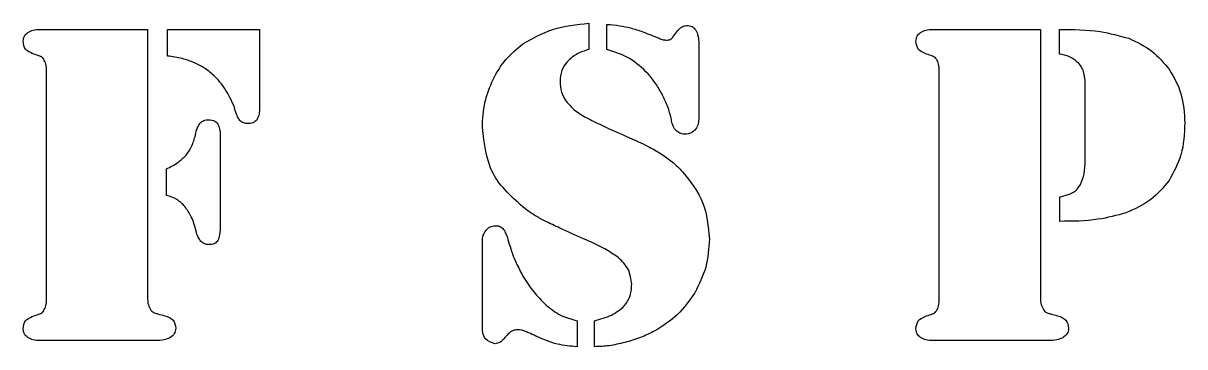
# Model space of a CAD drawing. Header units: millimetres. Extents: x 0 to 850, y -340 to 510.
# Drawn here: x 256.5 to 447, y 207.6 to 260.6 of the extents above; entities that cross this region are included whole.
import ezdxf

# ---------------------------------------------------------------- set-up
doc = ezdxf.new("R2010")
doc.units = ezdxf.units.MM
doc.layers.get('0').update_dxf_attribs({"linetype": 'CONTINUOUS'})

msp = doc.modelspace()

# ---------------------------------------------------------------- linework, layer by layer
for p, q in [((259.29, 259.64), (276.89, 259.64)), ((276.89, 259.64), (276.89, 215.74)), ((280.18, 255.27), (280.18, 259.64)), ((280.18, 259.64), (295.24, 259.64)), ((295.24, 259.64), (295.24, 246.6)), ((349.29, 260.65), (349.29, 256.35)), ((352.24, 256.35), (352.24, 260.46)), ((363.08, 258.37), (363.9, 259.45)), ((405.76, 259.64), (423.35, 259.64)), ((423.35, 259.64), (423.35, 215.74)), ((426.49, 255.6), (426.49, 259.64)), ((367.3, 257.25), (367.3, 244.92)), ((260.3, 215.44), (260.3, 252.84)), ((406.77, 215.44), (406.77, 252.84)), ((430.72, 238.15), (430.72, 250.11)), ((288.81, 241.7), (288.81, 227.47)), ((279.99, 232.44), (279.99, 236.77)), ((426.53, 228.18), (426.53, 232.18)), ((331.81, 211.33), (331.81, 224.93)), ((347.35, 211.89), (347.35, 207.63)), ((350.19, 207.63), (350.19, 211.89)), ((278.2, 208.64), (259.29, 208.64)), ((424.66, 208.64), (405.76, 208.64))]:
    msp.add_line(p, q)
for points, knots in [([(257.22, 259.13), (257.51, 259.28), (258.16, 259.61), (258.89, 259.63), (259.29, 259.64)], [0, 0, 0, 0, 0.1129812, 0.2538745, 0.2538745, 0.2538745, 0.2538745]), ([(338.46, 257.25), (340.05, 258.16), (343.41, 260.07), (347.27, 260.45), (349.29, 260.65)], [0, 0, 0, 0, 0.640388, 1.349479, 1.349479, 1.349479, 1.349479]), ([(352.24, 260.46), (352.94, 260.4), (354.25, 260.3), (355.53, 260.01), (356.13, 259.88)], [0, 0, 0, 0, 0.2475047, 0.4626937, 0.4626937, 0.4626937, 0.4626937]), ([(356.13, 259.88), (356.79, 259.68), (358.38, 259.19), (359.91, 258.55), (360.8, 258.18)], [0, 0, 0, 0, 0.2458724, 0.5850241, 0.5850241, 0.5850241, 0.5850241]), ([(363.9, 259.45), (364.1, 259.69), (364.49, 260.15), (365.08, 260.23), (365.36, 260.27)], [0, 0, 0, 0, 0.1065257, 0.2030103, 0.2030103, 0.2030103, 0.2030103]), ([(365.36, 260.27), (365.67, 260.25), (366.26, 260.2), (366.65, 259.76), (366.83, 259.54)], [0, 0, 0, 0, 0.1049582, 0.2006477, 0.2006477, 0.2006477, 0.2006477]), ([(366.83, 259.54), (366.97, 259.24), (367.29, 258.51), (367.3, 257.71), (367.3, 257.25)], [0, 0, 0, 0, 0.1178775, 0.2783566, 0.2783566, 0.2783566, 0.2783566]), ([(403.68, 259.13), (403.97, 259.28), (404.62, 259.61), (405.35, 259.63), (405.76, 259.64)], [0, 0, 0, 0, 0.1129812, 0.2538745, 0.2538745, 0.2538745, 0.2538745]), ([(426.49, 259.64), (428.74, 259.63), (432.59, 259.61), (436.3, 258.6), (437.85, 258.18)], [0, 0, 0, 0, 0.78798, 1.352273, 1.352273, 1.352273, 1.352273]), ([(256.49, 257.69), (256.52, 257.99), (256.57, 258.56), (257.01, 258.94), (257.22, 259.13)], [0, 0, 0, 0, 0.0995854, 0.1960917, 0.1960917, 0.1960917, 0.1960917]), ([(257.98, 255.68), (257.55, 255.88), (256.68, 256.28), (256.55, 257.23), (256.49, 257.69)], [0, 0, 0, 0, 0.1584858, 0.3142666, 0.3142666, 0.3142666, 0.3142666]), ([(333.56, 251.44), (334.2, 252.58), (335.46, 254.83), (337.46, 256.45), (338.46, 257.25)], [0, 0, 0, 0, 0.4558484, 0.901145, 0.901145, 0.901145, 0.901145]), ([(360.8, 258.18), (361.02, 258.09), (361.42, 257.94), (361.85, 257.9), (362.03, 257.88)], [0, 0, 0, 0, 0.0844443, 0.1498722, 0.1498722, 0.1498722, 0.1498722]), ([(362.03, 257.88), (362.25, 257.9), (362.66, 257.93), (362.94, 258.23), (363.08, 258.37)], [0, 0, 0, 0, 0.0739209, 0.140193, 0.140193, 0.140193, 0.140193]), ([(402.95, 257.69), (402.98, 257.99), (403.04, 258.56), (403.47, 258.94), (403.68, 259.13)], [0, 0, 0, 0, 0.0995854, 0.1960917, 0.1960917, 0.1960917, 0.1960917]), ([(404.45, 255.68), (404.01, 255.88), (403.15, 256.28), (403.02, 257.23), (402.95, 257.69)], [0, 0, 0, 0, 0.1584858, 0.3142666, 0.3142666, 0.3142666, 0.3142666]), ([(437.85, 258.18), (439.18, 257.56), (441.79, 256.33), (443.63, 254.11), (444.54, 253.02)], [0, 0, 0, 0, 0.510733, 1.004258, 1.004258, 1.004258, 1.004258]), ([(259.42, 255.17), (259.27, 255.23), (258.79, 255.41), (258.31, 255.57), (257.98, 255.68)], [0, 0, 0, 0, 0.0580704, 0.1793511, 0.1793511, 0.1793511, 0.1793511]), ([(349.29, 256.35), (348.58, 256.13), (347.27, 255.72), (346.24, 254.81), (345.76, 254.39)], [0, 0, 0, 0, 0.2582406, 0.479915, 0.479915, 0.479915, 0.479915]), ([(359.01, 252.35), (358.05, 253.28), (356.11, 255.14), (353.54, 255.94), (352.24, 256.35)], [0, 0, 0, 0, 0.4636087, 0.935602, 0.935602, 0.935602, 0.935602]), ([(405.89, 255.17), (405.73, 255.23), (405.26, 255.41), (404.78, 255.57), (404.45, 255.68)], [0, 0, 0, 0, 0.0580704, 0.1793511, 0.1793511, 0.1793511, 0.1793511]), ([(429.41, 254.29), (429, 254.61), (428.14, 255.29), (427.06, 255.49), (426.49, 255.6)], [0, 0, 0, 0, 0.1798204, 0.3805827, 0.3805827, 0.3805827, 0.3805827]), ([(259.85, 254.74), (259.79, 254.84), (259.67, 255.01), (259.5, 255.12), (259.42, 255.17)], [0, 0, 0, 0, 0.04144625, 0.07210717, 0.07210717, 0.07210717, 0.07210717]), ([(260.3, 252.84), (260.3, 253.22), (260.29, 253.89), (259.98, 254.49), (259.85, 254.74)], [0, 0, 0, 0, 0.1336195, 0.2330382, 0.2330382, 0.2330382, 0.2330382]), ([(284.59, 254.18), (283.92, 254.43), (282.49, 254.95), (280.98, 255.16), (280.18, 255.27)], [0, 0, 0, 0, 0.2498566, 0.5354884, 0.5354884, 0.5354884, 0.5354884]), ([(287.95, 251.9), (287.43, 252.37), (286.42, 253.28), (285.19, 253.89), (284.59, 254.18)], [0, 0, 0, 0, 0.244404, 0.4799717, 0.4799717, 0.4799717, 0.4799717]), ([(345.76, 254.39), (345.41, 253.91), (344.68, 252.94), (344.59, 251.74), (344.55, 251.12)], [0, 0, 0, 0, 0.2044916, 0.4179403, 0.4179403, 0.4179403, 0.4179403]), ([(406.32, 254.74), (406.25, 254.84), (406.13, 255.01), (405.96, 255.12), (405.89, 255.17)], [0, 0, 0, 0, 0.0414461, 0.07210721, 0.07210721, 0.07210721, 0.07210721]), ([(406.77, 252.84), (406.76, 253.22), (406.75, 253.89), (406.45, 254.49), (406.32, 254.74)], [0, 0, 0, 0, 0.1336195, 0.2330382, 0.2330382, 0.2330382, 0.2330382]), ([(430.45, 252.73), (430.34, 253.01), (430.1, 253.61), (429.65, 254.06), (429.41, 254.29)], [0, 0, 0, 0, 0.107153, 0.223968, 0.223968, 0.223968, 0.223968]), ([(289.97, 249.29), (289.67, 249.77), (289.08, 250.71), (288.32, 251.52), (287.95, 251.9)], [0, 0, 0, 0, 0.201156, 0.3895145, 0.3895145, 0.3895145, 0.3895145]), ([(361.36, 248.88), (361.01, 249.5), (360.33, 250.73), (359.44, 251.82), (359.01, 252.35)], [0, 0, 0, 0, 0.2517852, 0.4946645, 0.4946645, 0.4946645, 0.4946645]), ([(430.72, 250.11), (430.71, 250.62), (430.71, 251.5), (430.53, 252.37), (430.45, 252.73)], [0, 0, 0, 0, 0.1803837, 0.3099282, 0.3099282, 0.3099282, 0.3099282]), ([(444.54, 253.02), (445.27, 251.74), (446.8, 249.04), (446.96, 245.94), (447.04, 244.32)], [0, 0, 0, 0, 0.514645, 1.07881, 1.07881, 1.07881, 1.07881]), ([(331.81, 243.57), (331.87, 244.95), (332.01, 247.68), (333.05, 250.2), (333.56, 251.44)], [0, 0, 0, 0, 0.4846283, 0.9543275, 0.9543275, 0.9543275, 0.9543275]), ([(344.55, 251.12), (344.58, 250.52), (344.66, 249.35), (345.26, 248.34), (345.55, 247.85)], [0, 0, 0, 0, 0.208169, 0.4076956, 0.4076956, 0.4076956, 0.4076956]), ([(291.42, 245.93), (291.23, 246.52), (290.84, 247.68), (290.25, 248.76), (289.97, 249.29)], [0, 0, 0, 0, 0.2200685, 0.4318832, 0.4318832, 0.4318832, 0.4318832]), ([(345.55, 247.85), (345.98, 247.37), (346.92, 246.3), (348.16, 245.58), (348.84, 245.18)], [0, 0, 0, 0, 0.2242033, 0.5012495, 0.5012495, 0.5012495, 0.5012495]), ([(362.78, 245.1), (362.61, 245.73), (362.26, 247.03), (361.67, 248.25), (361.36, 248.88)], [0, 0, 0, 0, 0.2284049, 0.4753252, 0.4753252, 0.4753252, 0.4753252]), ([(292.15, 244.6), (292.01, 244.77), (291.68, 245.16), (291.52, 245.65), (291.42, 245.93)], [0, 0, 0, 0, 0.0776921, 0.179425, 0.179425, 0.179425, 0.179425]), ([(295.24, 246.6), (295.23, 246.22), (295.22, 245.58), (294.92, 245.01), (294.79, 244.77)], [0, 0, 0, 0, 0.129246, 0.2246478, 0.2246478, 0.2246478, 0.2246478]), ([(284.74, 242.34), (284.82, 242.75), (284.97, 243.45), (285.36, 244.05), (285.52, 244.3)], [0, 0, 0, 0, 0.1469461, 0.2503321, 0.2503321, 0.2503321, 0.2503321]), ([(285.52, 244.3), (285.71, 244.46), (286.11, 244.79), (286.63, 244.82), (286.9, 244.84)], [0, 0, 0, 0, 0.0841302, 0.1788862, 0.1788862, 0.1788862, 0.1788862]), ([(286.9, 244.84), (287.27, 244.81), (287.96, 244.75), (288.36, 244.18), (288.55, 243.91)], [0, 0, 0, 0, 0.1218196, 0.2330696, 0.2330696, 0.2330696, 0.2330696]), ([(288.55, 243.91), (288.62, 243.64), (288.83, 242.93), (288.82, 242.18), (288.81, 241.7)], [0, 0, 0, 0, 0.0962152, 0.2623274, 0.2623274, 0.2623274, 0.2623274]), ([(293.33, 244.21), (293.1, 244.22), (292.67, 244.24), (292.32, 244.48), (292.15, 244.6)], [0, 0, 0, 0, 0.079414, 0.1485879, 0.1485879, 0.1485879, 0.1485879]), ([(294.79, 244.77), (294.6, 244.6), (294.19, 244.24), (293.63, 244.22), (293.33, 244.21)], [0, 0, 0, 0, 0.0850781, 0.1885965, 0.1885965, 0.1885965, 0.1885965]), ([(348.84, 245.18), (349.69, 244.76), (352.03, 243.6), (354.42, 242.55), (355.94, 241.89)], [0, 0, 0, 0, 0.3351773, 0.9205109, 0.9205109, 0.9205109, 0.9205109]), ([(363.17, 243.66), (363.1, 243.85), (362.92, 244.32), (362.83, 244.81), (362.78, 245.1)], [0, 0, 0, 0, 0.0715932, 0.175708, 0.175708, 0.175708, 0.175708]), ([(367.3, 244.92), (367.28, 244.58), (367.24, 243.93), (366.86, 243.4), (366.68, 243.14)], [0, 0, 0, 0, 0.1173432, 0.2249596, 0.2249596, 0.2249596, 0.2249596]), ([(447.04, 244.32), (446.97, 242.54), (446.83, 239.2), (445.24, 236.27), (444.5, 234.9)], [0, 0, 0, 0, 0.619905, 1.160851, 1.160851, 1.160851, 1.160851]), ([(283.22, 239.03), (283.55, 239.5), (284.25, 240.5), (284.57, 241.7), (284.74, 242.34)], [0, 0, 0, 0, 0.198663, 0.430795, 0.430795, 0.430795, 0.430795]), ([(338.83, 230.23), (336.78, 232.03), (332.73, 235.57), (332.11, 240.92), (331.81, 243.57)], [0, 0, 0, 0, 0.925116, 1.831395, 1.831395, 1.831395, 1.831395]), ([(363.71, 242.94), (363.61, 243.04), (363.39, 243.26), (363.24, 243.53), (363.17, 243.66)], [0, 0, 0, 0, 0.0528904, 0.1073553, 0.1073553, 0.1073553, 0.1073553]), ([(365.1, 242.45), (364.85, 242.47), (364.35, 242.52), (363.93, 242.79), (363.71, 242.94)], [0, 0, 0, 0, 0.0858127, 0.1748305, 0.1748305, 0.1748305, 0.1748305]), ([(366.68, 243.14), (366.46, 242.94), (366.01, 242.53), (365.4, 242.48), (365.1, 242.45)], [0, 0, 0, 0, 0.1029718, 0.2087896, 0.2087896, 0.2087896, 0.2087896]), ([(355.94, 241.89), (356.95, 241.45), (358.73, 240.66), (360.42, 239.68), (361.15, 239.26)], [0, 0, 0, 0, 0.3871697, 0.6875228, 0.6875228, 0.6875228, 0.6875228]), ([(279.99, 236.77), (280.65, 237.1), (281.85, 237.69), (282.8, 238.62), (283.22, 239.03)], [0, 0, 0, 0, 0.2586328, 0.4664747, 0.4664747, 0.4664747, 0.4664747]), ([(361.15, 239.26), (361.77, 238.83), (363.03, 237.97), (364.1, 236.88), (364.65, 236.32)], [0, 0, 0, 0, 0.2625393, 0.5377005, 0.5377005, 0.5377005, 0.5377005]), ([(364.65, 236.32), (365.93, 234.71), (368.5, 231.47), (368.87, 227.36), (369.06, 225.3)], [0, 0, 0, 0, 0.712309, 1.424218, 1.424218, 1.424218, 1.424218]), ([(429.93, 234.23), (430.16, 234.79), (430.67, 236.05), (430.7, 237.41), (430.72, 238.15)], [0, 0, 0, 0, 0.2126826, 0.474142, 0.474142, 0.474142, 0.474142]), ([(444.5, 234.9), (443.55, 233.77), (441.6, 231.44), (438.83, 230.2), (437.4, 229.56)], [0, 0, 0, 0, 0.515248, 1.0576, 1.0576, 1.0576, 1.0576]), ([(426.53, 232.18), (426.99, 232.28), (427.78, 232.47), (428.5, 232.82), (428.79, 232.96)], [0, 0, 0, 0, 0.1671747, 0.2822673, 0.2822673, 0.2822673, 0.2822673]), ([(428.79, 232.96), (429.01, 233.12), (429.47, 233.47), (429.77, 233.97), (429.93, 234.23)], [0, 0, 0, 0, 0.0946978, 0.2023246, 0.2023246, 0.2023246, 0.2023246]), ([(283.02, 230.61), (282.6, 231.03), (281.74, 231.89), (280.58, 232.25), (279.99, 232.44)], [0, 0, 0, 0, 0.2072763, 0.4217449, 0.4217449, 0.4217449, 0.4217449]), ([(284.85, 226.65), (284.63, 227.43), (284.22, 228.85), (283.39, 230.06), (283.02, 230.61)], [0, 0, 0, 0, 0.2839356, 0.5163242, 0.5163242, 0.5163242, 0.5163242]), ([(342.1, 228.22), (341.54, 228.52), (340.4, 229.12), (339.36, 229.86), (338.83, 230.23)], [0, 0, 0, 0, 0.2248381, 0.4523616, 0.4523616, 0.4523616, 0.4523616]), ([(437.4, 229.56), (435.88, 229.16), (432.32, 228.22), (428.63, 228.19), (426.53, 228.18)], [0, 0, 0, 0, 0.55532, 1.293803, 1.293803, 1.293803, 1.293803]), ([(288.81, 227.47), (288.81, 226.97), (288.81, 226.13), (288.53, 225.35), (288.42, 225.04)], [0, 0, 0, 0, 0.1751061, 0.2913675, 0.2913675, 0.2913675, 0.2913675]), ([(332.4, 226.7), (332.61, 226.92), (333.03, 227.34), (333.61, 227.43), (333.9, 227.47)], [0, 0, 0, 0, 0.1026416, 0.2024557, 0.2024557, 0.2024557, 0.2024557]), ([(333.9, 227.47), (334.15, 227.46), (334.64, 227.45), (335.01, 227.15), (335.19, 227)], [0, 0, 0, 0, 0.0870319, 0.165513, 0.165513, 0.165513, 0.165513]), ([(335.19, 227), (335.34, 226.77), (335.72, 226.23), (335.89, 225.6), (335.99, 225.23)], [0, 0, 0, 0, 0.0965061, 0.2306468, 0.2306468, 0.2306468, 0.2306468]), ([(348.39, 225.34), (347.1, 225.91), (344.99, 226.83), (342.91, 227.83), (342.1, 228.22)], [0, 0, 0, 0, 0.4988033, 0.8143799, 0.8143799, 0.8143799, 0.8143799]), ([(285.63, 224.89), (285.47, 225.12), (285.1, 225.65), (284.94, 226.28), (284.85, 226.65)], [0, 0, 0, 0, 0.0972637, 0.2279269, 0.2279269, 0.2279269, 0.2279269]), ([(286.98, 224.37), (286.71, 224.38), (286.21, 224.42), (285.82, 224.74), (285.63, 224.89)], [0, 0, 0, 0, 0.0914137, 0.1737065, 0.1737065, 0.1737065, 0.1737065]), ([(288.42, 225.04), (288.25, 224.84), (287.87, 224.41), (287.29, 224.38), (286.98, 224.37)], [0, 0, 0, 0, 0.0882976, 0.1940107, 0.1940107, 0.1940107, 0.1940107]), ([(331.81, 224.93), (331.83, 225.26), (331.87, 225.9), (332.23, 226.44), (332.4, 226.7)], [0, 0, 0, 0, 0.1150872, 0.2237966, 0.2237966, 0.2237966, 0.2237966]), ([(335.99, 225.23), (336.31, 224.18), (336.94, 222.09), (337.96, 220.17), (338.47, 219.21)], [0, 0, 0, 0, 0.3862527, 0.7673725, 0.7673725, 0.7673725, 0.7673725]), ([(354.07, 222.27), (353.36, 222.75), (351.57, 223.96), (349.59, 224.82), (348.39, 225.34)], [0, 0, 0, 0, 0.302403, 0.7604962, 0.7604962, 0.7604962, 0.7604962]), ([(369.06, 225.3), (368.96, 223.73), (368.77, 220.63), (367.36, 217.86), (366.66, 216.48)], [0, 0, 0, 0, 0.547394, 1.08503, 1.08503, 1.08503, 1.08503]), ([(356.32, 217.87), (356.21, 218.69), (355.98, 220.41), (354.73, 221.64), (354.07, 222.27)], [0, 0, 0, 0, 0.2846643, 0.597031, 0.597031, 0.597031, 0.597031]), ([(338.47, 219.21), (339.03, 218.32), (340.11, 216.59), (341.56, 215.16), (342.27, 214.47)], [0, 0, 0, 0, 0.3681915, 0.7168512, 0.7168512, 0.7168512, 0.7168512]), ([(354.88, 214.07), (355.3, 214.6), (356.18, 215.71), (356.27, 217.12), (356.32, 217.87)], [0, 0, 0, 0, 0.2317942, 0.4875155, 0.4875155, 0.4875155, 0.4875155]), ([(259.85, 213.53), (259.98, 213.79), (260.29, 214.38), (260.3, 215.05), (260.3, 215.44)], [0, 0, 0, 0, 0.0994193, 0.2330386, 0.2330386, 0.2330386, 0.2330386]), ([(276.89, 215.74), (276.9, 215.31), (276.91, 214.56), (277.29, 213.92), (277.45, 213.64)], [0, 0, 0, 0, 0.1481728, 0.2587472, 0.2587472, 0.2587472, 0.2587472]), ([(366.66, 216.48), (365.79, 215.22), (364.03, 212.68), (361.41, 211.03), (360.09, 210.21)], [0, 0, 0, 0, 0.536484, 1.079413, 1.079413, 1.079413, 1.079413]), ([(406.32, 213.53), (406.45, 213.79), (406.75, 214.38), (406.76, 215.05), (406.77, 215.44)], [0, 0, 0, 0, 0.0994193, 0.2330386, 0.2330386, 0.2330386, 0.2330386]), ([(423.35, 215.74), (423.36, 215.31), (423.37, 214.56), (423.75, 213.92), (423.92, 213.64)], [0, 0, 0, 0, 0.1481727, 0.2587474, 0.2587474, 0.2587474, 0.2587474]), ([(259.42, 213.1), (259.5, 213.15), (259.67, 213.26), (259.79, 213.43), (259.85, 213.53)], [0, 0, 0, 0, 0.03066125, 0.07210717, 0.07210717, 0.07210717, 0.07210717]), ([(277.45, 213.64), (277.54, 213.53), (277.7, 213.34), (277.92, 213.23), (278.01, 213.18)], [0, 0, 0, 0, 0.04935559, 0.08657646, 0.08657646, 0.08657646, 0.08657646]), ([(342.27, 214.47), (343.03, 213.85), (344.54, 212.64), (346.42, 212.14), (347.35, 211.89)], [0, 0, 0, 0, 0.3402074, 0.6769468, 0.6769468, 0.6769468, 0.6769468]), ([(350.19, 211.89), (351.15, 212.14), (352.86, 212.57), (354.26, 213.62), (354.88, 214.07)], [0, 0, 0, 0, 0.3471564, 0.6136906, 0.6136906, 0.6136906, 0.6136906]), ([(405.89, 213.1), (405.96, 213.15), (406.13, 213.26), (406.25, 213.43), (406.32, 213.53)], [0, 0, 0, 0, 0.03066125, 0.07210717, 0.07210717, 0.07210717, 0.07210717]), ([(423.92, 213.64), (424.01, 213.53), (424.16, 213.34), (424.38, 213.23), (424.48, 213.18)], [0, 0, 0, 0, 0.04935592, 0.08657679, 0.08657679, 0.08657679, 0.08657679]), ([(256.49, 210.58), (256.55, 211.05), (256.68, 211.99), (257.55, 212.39), (257.98, 212.6)], [0, 0, 0, 0, 0.1557804, 0.3142659, 0.3142659, 0.3142659, 0.3142659]), ([(257.98, 212.6), (258.31, 212.7), (258.79, 212.86), (259.27, 213.04), (259.42, 213.1)], [0, 0, 0, 0, 0.1212806, 0.1793511, 0.1793511, 0.1793511, 0.1793511]), ([(278.01, 213.18), (278.2, 213.12), (278.77, 212.95), (279.34, 212.81), (279.73, 212.71)], [0, 0, 0, 0, 0.0686814, 0.2095478, 0.2095478, 0.2095478, 0.2095478]), ([(279.73, 212.71), (280.25, 212.53), (281.26, 212.19), (281.44, 211.15), (281.52, 210.65)], [0, 0, 0, 0, 0.1794443, 0.3452034, 0.3452034, 0.3452034, 0.3452034]), ([(402.95, 210.58), (403.02, 211.05), (403.15, 211.99), (404.01, 212.39), (404.45, 212.6)], [0, 0, 0, 0, 0.1557804, 0.3142659, 0.3142659, 0.3142659, 0.3142659]), ([(404.45, 212.6), (404.78, 212.7), (405.26, 212.86), (405.73, 213.04), (405.89, 213.1)], [0, 0, 0, 0, 0.1212806, 0.1793511, 0.1793511, 0.1793511, 0.1793511]), ([(424.48, 213.18), (424.66, 213.12), (425.23, 212.95), (425.81, 212.81), (426.19, 212.71)], [0, 0, 0, 0, 0.0686814, 0.2095474, 0.2095474, 0.2095474, 0.2095474]), ([(426.19, 212.71), (426.72, 212.53), (427.72, 212.19), (427.9, 211.15), (427.99, 210.65)], [0, 0, 0, 0, 0.1794443, 0.3452034, 0.3452034, 0.3452034, 0.3452034]), ([(257.22, 209.14), (257.01, 209.33), (256.57, 209.71), (256.52, 210.29), (256.49, 210.58)], [0, 0, 0, 0, 0.0965061, 0.1960927, 0.1960927, 0.1960927, 0.1960927]), ([(281.52, 210.65), (281.48, 210.34), (281.37, 209.69), (280.83, 209.29), (280.55, 209.09)], [0, 0, 0, 0, 0.1071748, 0.225326, 0.225326, 0.225326, 0.225326]), ([(333.9, 208.11), (333.29, 208.32), (331.84, 208.81), (331.82, 210.4), (331.81, 211.33)], [0, 0, 0, 0, 0.2073984, 0.497517, 0.497517, 0.497517, 0.497517]), ([(336.55, 210.15), (336.39, 210.01), (335.95, 209.65), (335.58, 209.21), (335.35, 208.94)], [0, 0, 0, 0, 0.0759298, 0.2008198, 0.2008198, 0.2008198, 0.2008198]), ([(337.67, 210.39), (337.45, 210.39), (337.06, 210.38), (336.7, 210.22), (336.55, 210.15)], [0, 0, 0, 0, 0.0772538, 0.1362294, 0.1362294, 0.1362294, 0.1362294]), ([(338.68, 210.21), (338.51, 210.26), (338.18, 210.37), (337.84, 210.38), (337.67, 210.39)], [0, 0, 0, 0, 0.0626472, 0.1211476, 0.1211476, 0.1211476, 0.1211476]), ([(340.59, 209.38), (340.2, 209.56), (339.57, 209.85), (338.93, 210.11), (338.68, 210.21)], [0, 0, 0, 0, 0.1505173, 0.2441824, 0.2441824, 0.2441824, 0.2441824]), ([(360.09, 210.21), (359.31, 209.83), (357.73, 209.05), (356.04, 208.57), (355.18, 208.32)], [0, 0, 0, 0, 0.3036679, 0.6202705, 0.6202705, 0.6202705, 0.6202705]), ([(403.68, 209.14), (403.47, 209.33), (403.04, 209.71), (402.98, 210.29), (402.95, 210.58)], [0, 0, 0, 0, 0.0965061, 0.1960927, 0.1960927, 0.1960927, 0.1960927]), ([(427.99, 210.65), (427.94, 210.34), (427.84, 209.69), (427.3, 209.29), (427.02, 209.09)], [0, 0, 0, 0, 0.1071749, 0.2253261, 0.2253261, 0.2253261, 0.2253261]), ([(259.29, 208.64), (258.89, 208.65), (258.16, 208.67), (257.51, 208.99), (257.22, 209.14)], [0, 0, 0, 0, 0.1408932, 0.2538743, 0.2538743, 0.2538743, 0.2538743]), ([(280.55, 209.09), (280.24, 208.96), (279.49, 208.64), (278.68, 208.64), (278.2, 208.64)], [0, 0, 0, 0, 0.1178287, 0.284286, 0.284286, 0.284286, 0.284286]), ([(335.35, 208.94), (335.14, 208.7), (334.74, 208.26), (334.16, 208.16), (333.9, 208.11)], [0, 0, 0, 0, 0.109786, 0.2020214, 0.2020214, 0.2020214, 0.2020214]), ([(347.35, 207.63), (346.26, 207.72), (343.91, 207.92), (341.75, 208.87), (340.59, 209.38)], [0, 0, 0, 0, 0.3826229, 0.8269948, 0.8269948, 0.8269948, 0.8269948]), ([(355.18, 208.32), (354.32, 208.12), (352.68, 207.73), (350.99, 207.66), (350.19, 207.63)], [0, 0, 0, 0, 0.3099068, 0.5936032, 0.5936032, 0.5936032, 0.5936032]), ([(405.76, 208.64), (405.35, 208.65), (404.62, 208.67), (403.97, 208.99), (403.68, 209.14)], [0, 0, 0, 0, 0.1408932, 0.2538743, 0.2538743, 0.2538743, 0.2538743]), ([(427.02, 209.09), (426.71, 208.96), (425.96, 208.64), (425.14, 208.64), (424.66, 208.64)], [0, 0, 0, 0, 0.1178282, 0.2842855, 0.2842855, 0.2842855, 0.2842855])]:
    msp.add_open_spline(points, degree=3, knots=knots)

doc.saveas('drawing.dxf')
